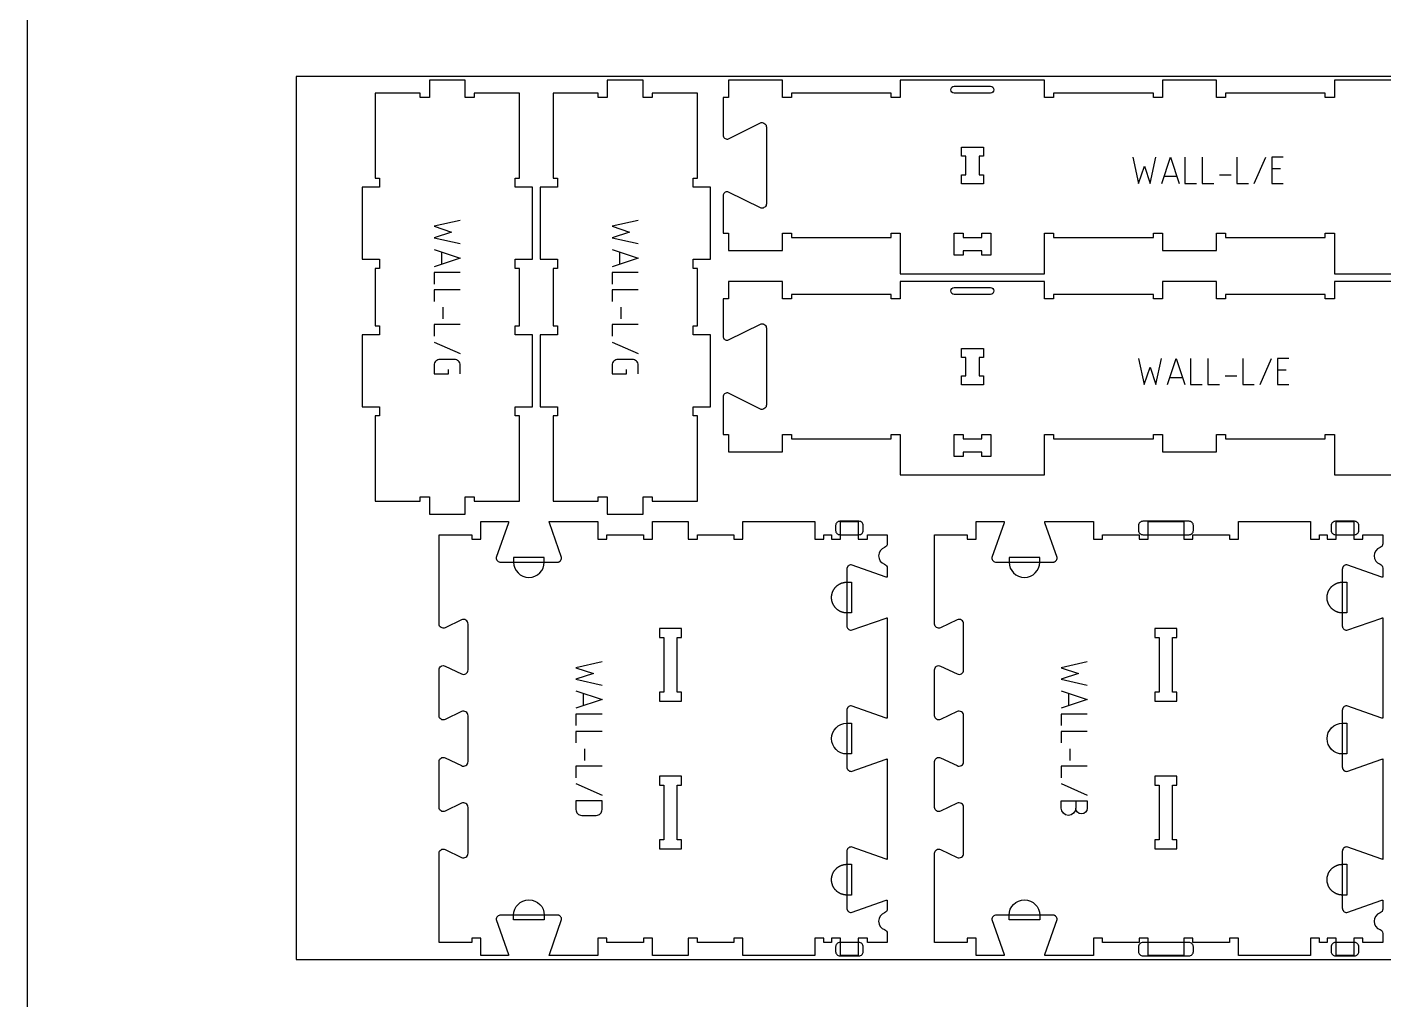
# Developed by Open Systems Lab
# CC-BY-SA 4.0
# Model space of a CAD drawing. Extents: x 0 to 4485, y 0 to 8771.
# Drawn here: x 0 to 1875, y 2395 to 3739 of the extents above; entities that cross this region are included whole.
import ezdxf

# ---------------------------------------------------------------- set-up
doc = ezdxf.new("R2010")
doc.units = 0
for name, color, linetype in [('0_SHEET_SPRUCEPLY_2440X122', 1, 'CONTINUOUS'), ('1_ANYTOOL_1MMDEEP_LABELS_S', 2, 'CONTINUOUS'), ('3_ANYTOOL_CUTTHROUGH_INSID', 4, 'CONTINUOUS'), ('4_ANYTOOL_CUTTHROUGH_OUTSI', 5, 'CONTINUOUS'), ('5_ANYTOOL_HALF_MILL_9MM_IN', 3, 'CONTINUOUS'), ('DONOTCUT', 7, 'CONTINUOUS')]:
    doc.layers.add(name, color=color, linetype=linetype)

msp = doc.modelspace()

# ---------------------------------------------------------------- linework, layer by layer
at = {"layer": '0_SHEET_SPRUCEPLY_2440X122'}
msp.add_lwpolyline([(371.7, 3671.2), (371.7, 2451.2), (2811.7, 2451.2), (2811.7, 3671.2)], close=True, dxfattribs=at)
at = {"layer": '1_ANYTOOL_1MMDEEP_LABELS_S', "color": 2}
for points in [[(1528.4, 3559.4), (1536.4, 3523.4), (1544.4, 3547.4), (1552.4, 3523.4), (1560.4, 3559.4)], [(1568.4, 3523.4), (1580.4, 3559.4), (1592.4, 3523.4)], [(1600.4, 3559.4), (1600.4, 3523.4), (1616.4, 3523.4)], [(1624.4, 3559.4), (1624.4, 3523.4), (1640.4, 3523.4)], [(1672.4, 3559.4), (1672.4, 3523.4), (1688.4, 3523.4)], [(1696.4, 3523.4), (1712.4, 3559.4)], [(1736.4, 3559.4), (1720.4, 3559.4), (1720.4, 3523.4), (1736.4, 3523.4)], [(1571.7, 3533.4), (1589, 3533.4)], [(1648.4, 3535.4), (1664.4, 3535.4)], [(1732.4, 3543.4), (1720.4, 3543.4)], [(598.7, 3472.2), (562.7, 3464.2), (586.7, 3456.2), (562.7, 3448.2), (598.7, 3440.2)], [(844.7, 3472.2), (808.7, 3464.2), (832.7, 3456.2), (808.7, 3448.2), (844.7, 3440.2)], [(562.7, 3432.2), (598.7, 3420.2), (562.7, 3408.2)], [(808.7, 3432.2), (844.7, 3420.2), (808.7, 3408.2)], [(572.7, 3428.9), (572.7, 3411.6)], [(818.7, 3428.9), (818.7, 3411.6)], [(598.7, 3400.2), (562.7, 3400.2), (562.7, 3384.2)], [(844.7, 3400.2), (808.7, 3400.2), (808.7, 3384.2)], [(598.7, 3376.2), (562.7, 3376.2), (562.7, 3360.2)], [(844.7, 3376.2), (808.7, 3376.2), (808.7, 3360.2)], [(574.7, 3352.2), (574.7, 3336.2)], [(820.7, 3352.2), (820.7, 3336.2)], [(598.7, 3328.2), (562.7, 3328.2), (562.7, 3312.2)], [(844.7, 3328.2), (808.7, 3328.2), (808.7, 3312.2)], [(562.7, 3304.2), (598.7, 3288.2)], [(808.7, 3304.2), (844.7, 3288.2)], [(1536.3, 3281.4), (1544.3, 3245.4), (1552.3, 3269.4), (1560.3, 3245.4), (1568.3, 3281.4)], [(1576.3, 3245.4), (1588.3, 3281.4), (1600.3, 3245.4)], [(1608.3, 3281.4), (1608.3, 3245.4), (1624.3, 3245.4)], [(1632.3, 3281.4), (1632.3, 3245.4), (1648.3, 3245.4)], [(1680.3, 3281.4), (1680.3, 3245.4), (1696.3, 3245.4)], [(1704.3, 3245.4), (1720.3, 3281.4)], [(1744.3, 3281.4), (1728.3, 3281.4), (1728.3, 3245.4), (1744.3, 3245.4)], [(1740.3, 3265.4), (1728.3, 3265.4)], [(1579.6, 3255.4), (1597, 3255.4)], [(1656.3, 3257.4), (1672.3, 3257.4)], [(794.7, 2862.2), (758.7, 2854.2), (782.7, 2846.2), (758.7, 2838.2), (794.7, 2830.2)], [(1465.5, 2862.2), (1429.5, 2854.2), (1453.5, 2846.2), (1429.5, 2838.2), (1465.5, 2830.2)], [(758.7, 2822.2), (794.7, 2810.2), (758.7, 2798.2)], [(768.7, 2818.9), (768.7, 2801.6)], [(1429.5, 2822.2), (1465.5, 2810.2), (1429.5, 2798.2)], [(1439.5, 2818.9), (1439.5, 2801.6)], [(794.7, 2790.2), (758.7, 2790.2), (758.7, 2774.2)], [(1465.5, 2790.2), (1429.5, 2790.2), (1429.5, 2774.2)], [(794.7, 2766.2), (758.7, 2766.2), (758.7, 2750.2)], [(1465.5, 2766.2), (1429.5, 2766.2), (1429.5, 2750.2)], [(770.7, 2742.2), (770.7, 2726.2)], [(1441.5, 2742.2), (1441.5, 2726.2)], [(794.7, 2718.2), (758.7, 2718.2), (758.7, 2702.2)], [(1465.5, 2718.2), (1429.5, 2718.2), (1429.5, 2702.2)], [(758.7, 2694.2), (794.7, 2678.2)], [(1429.5, 2694.2), (1465.5, 2678.2)]]:
    msp.add_lwpolyline(points, dxfattribs=at)
for points in [[(598.7, 3260.2), (598.7, 3272.2, 0.414214), (590.7, 3280.2), (570.7, 3280.2, 0.414214), (562.7, 3272.2), (562.7, 3260.2), (582.7, 3260.2), (582.7, 3266.2)], [(844.7, 3260.2), (844.7, 3272.2, 0.414214), (836.7, 3280.2), (816.7, 3280.2, 0.414214), (808.7, 3272.2), (808.7, 3260.2), (828.7, 3260.2), (828.7, 3266.2)], [(1449.5, 2670.2), (1449.5, 2660.2, -1), (1429.5, 2660.2), (1429.5, 2670.2), (1465.5, 2670.2), (1465.5, 2660.2, -1), (1449.5, 2660.2)]]:
    msp.add_lwpolyline(points, format="xyb", dxfattribs=at)
msp.add_lwpolyline([(794.7, 2658.2), (794.7, 2670.2), (758.7, 2670.2), (758.7, 2658.2, 0.414214), (766.7, 2650.2), (786.7, 2650.2, 0.414214)], format="xyb", close=True, dxfattribs=at)
at = {"layer": '3_ANYTOOL_CUTTHROUGH_INSID'}
for points in [[(1281.7, 3657.5), (1331.7, 3657.5, -1), (1331.7, 3648), (1281.7, 3648, -1)], [(1281.7, 3379.5), (1331.7, 3379.5, -1), (1331.7, 3370), (1281.7, 3370, -1)]]:
    msp.add_lwpolyline(points, format="xyb", close=True, dxfattribs=at)
for points in [[(1297.5, 3535.4), (1297.5, 3560.9), (1291.5, 3560.9), (1291.5, 3573.4), (1322, 3573.4), (1322, 3560.9), (1316, 3560.9), (1316, 3535.4), (1322, 3535.4), (1322, 3522.9), (1291.5, 3522.9), (1291.5, 3535.4)], [(1319.5, 3430), (1294, 3430), (1294, 3424), (1281.5, 3424), (1281.5, 3454.5), (1294, 3454.5), (1294, 3448.5), (1319.5, 3448.5), (1319.5, 3454.5), (1332, 3454.5), (1332, 3424), (1319.5, 3424)], [(1297.5, 3257.4), (1297.5, 3282.9), (1291.5, 3282.9), (1291.5, 3295.4), (1322, 3295.4), (1322, 3282.9), (1316, 3282.9), (1316, 3257.4), (1322, 3257.4), (1322, 3244.9), (1291.5, 3244.9), (1291.5, 3257.4)], [(1319.5, 3152), (1294, 3152), (1294, 3146), (1281.5, 3146), (1281.5, 3176.5), (1294, 3176.5), (1294, 3170.5), (1319.5, 3170.5), (1319.5, 3176.5), (1332, 3176.5), (1332, 3146), (1319.5, 3146)], [(904.2, 2908.5), (874, 2908.5), (874, 2896), (880, 2896), (880, 2820.5), (874, 2820.5), (874, 2808), (904.5, 2808), (904.5, 2820.5), (898.5, 2820.5), (898.5, 2896), (904.5, 2896), (904.5, 2908.5)], [(1559, 2908.2), (1559, 2896), (1565, 2896), (1565, 2820.5), (1559, 2820.5), (1559, 2808), (1589.5, 2808), (1589.5, 2820.5), (1583.5, 2820.5), (1583.5, 2896), (1589.5, 2896), (1589.5, 2908.5), (1559, 2908.5)], [(874.2, 2604), (904.5, 2604), (904.5, 2616.5), (898.5, 2616.5), (898.5, 2692), (904.5, 2692), (904.5, 2704.5), (874, 2704.5), (874, 2692), (880, 2692), (880, 2616.5), (874, 2616.5), (874, 2604)], [(1589.5, 2604.2), (1589.5, 2616.5), (1583.5, 2616.5), (1583.5, 2692), (1589.5, 2692), (1589.5, 2704.5), (1559, 2704.5), (1559, 2692), (1565, 2692), (1565, 2616.5), (1559, 2616.5), (1559, 2604), (1589.5, 2604)]]:
    msp.add_lwpolyline(points, close=True, dxfattribs=at)
at = {"layer": '4_ANYTOOL_CUTTHROUGH_OUTSI'}
for points in [[(698.5, 3214.5), (698.5, 3314), (674.5, 3314), (674.5, 3326.5), (680.5, 3326.5), (680.5, 3406), (674.5, 3406), (674.5, 3418.5), (698.5, 3418.5), (698.5, 3518), (674.5, 3518), (674.5, 3530.5), (680.5, 3530.5), (680.5, 3648), (618, 3648), (618, 3642), (605.5, 3642), (605.5, 3666), (556, 3666), (556, 3642), (543.5, 3642), (543.5, 3648), (481, 3648), (481, 3530.5), (487, 3530.5), (487, 3518), (463, 3518), (463, 3418.5), (487, 3418.5), (487, 3406), (481, 3406), (481, 3326.5), (487, 3326.5), (487, 3314), (463, 3314), (463, 3214.5), (487, 3214.5), (487, 3202), (481, 3202), (481, 3084.5), (543.5, 3084.5), (543.5, 3090.5), (556, 3090.5), (556, 3066.5), (605.5, 3066.5), (605.5, 3090.5), (618, 3090.5), (618, 3084.5), (680.5, 3084.5), (680.5, 3202), (674.5, 3202), (674.5, 3214.5)], [(944.5, 3214.5), (944.5, 3314), (920.5, 3314), (920.5, 3326.5), (926.5, 3326.5), (926.5, 3406), (920.5, 3406), (920.5, 3418.5), (944.5, 3418.5), (944.5, 3518), (920.5, 3518), (920.5, 3530.5), (926.5, 3530.5), (926.5, 3648), (864, 3648), (864, 3642), (851.5, 3642), (851.5, 3666), (802, 3666), (802, 3642), (789.5, 3642), (789.5, 3648), (727, 3648), (727, 3530.5), (733, 3530.5), (733, 3518), (709, 3518), (709, 3418.5), (733, 3418.5), (733, 3406), (727, 3406), (727, 3326.5), (733, 3326.5), (733, 3314), (709, 3314), (709, 3214.5), (733, 3214.5), (733, 3202), (727, 3202), (727, 3084.5), (789.5, 3084.5), (789.5, 3090.5), (802, 3090.5), (802, 3066.5), (851.5, 3066.5), (851.5, 3090.5), (864, 3090.5), (864, 3084.5), (926.5, 3084.5), (926.5, 3202), (920.5, 3202), (920.5, 3214.5)]]:
    msp.add_lwpolyline(points, close=True, dxfattribs=at)
for points in [[(2006.5, 3666), (1807, 3666), (1807, 3642), (1794.5, 3642), (1794.5, 3648), (1656.5, 3648), (1656.5, 3642), (1644, 3642), (1644, 3666), (1569.5, 3666), (1569.5, 3642), (1557, 3642), (1557, 3648), (1419, 3648), (1419, 3642), (1406.5, 3642), (1406.5, 3666), (1207, 3666), (1207, 3642), (1194.5, 3642), (1194.5, 3648), (1056.5, 3648), (1056.5, 3642), (1044, 3642), (1044, 3666), (969.5, 3666), (969.5, 3642), (962, 3642), (962, 3590.3), (962, 3590.3, 0.461531), (968.6, 3584.6), (1014.6, 3607.3), (1014.6, 3607.3), (1014.7, 3607.3), (1014.7, 3607.3, -0.220464), (1019.7, 3605.9, -0.220464), (1022, 3601.2), (1022, 3495.3, -0.220464), (1019.7, 3490.6, -0.220464), (1014.7, 3489.2), (1014.6, 3489.2), (1014.6, 3489.2), (968.6, 3511.8), (968.6, 3511.8, 0.461531), (962, 3506.2), (962, 3454.5), (969.5, 3454.5), (969.5, 3430.5), (1044, 3430.5), (1044, 3454.5), (1056.5, 3454.5), (1056.5, 3448.5), (1194.5, 3448.5), (1194.5, 3454.5), (1207, 3454.5), (1207, 3454.2), (1207, 3398.5), (1406.5, 3398.5), (1406.5, 3454.5), (1419, 3454.5), (1419, 3448.5), (1557, 3448.5), (1557, 3454.5), (1569.5, 3454.5), (1569.5, 3430.5), (1644, 3430.5), (1644, 3454.5), (1656.5, 3454.5), (1656.5, 3448.5), (1794.5, 3448.5), (1794.5, 3454.5), (1807, 3454.5), (1807, 3398.5), (2006.5, 3398.5)], [(2006.5, 3388), (1807, 3388), (1807, 3364), (1794.5, 3364), (1794.5, 3370), (1656.5, 3370), (1656.5, 3364), (1644, 3364), (1644, 3388), (1569.5, 3388), (1569.5, 3364), (1557, 3364), (1557, 3370), (1419, 3370), (1419, 3364), (1406.5, 3364), (1406.5, 3388), (1207, 3388), (1207, 3364), (1194.5, 3364), (1194.5, 3370), (1056.5, 3370), (1056.5, 3364), (1044, 3364), (1044, 3388), (969.5, 3388), (969.5, 3364), (962, 3364), (962, 3312.3), (962, 3312.3, 0.461531), (968.6, 3306.6), (1014.6, 3329.3), (1014.6, 3329.3), (1014.7, 3329.3), (1014.7, 3329.3, -0.220464), (1019.7, 3327.9, -0.220464), (1022, 3323.2), (1022, 3217.3, -0.220464), (1019.7, 3212.6, -0.220464), (1014.7, 3211.2), (1014.6, 3211.2), (1014.6, 3211.2), (968.6, 3233.8), (968.6, 3233.8, 0.461531), (962, 3228.2), (962, 3176.5), (969.5, 3176.5), (969.5, 3152.5), (1044, 3152.5), (1044, 3176.5), (1056.5, 3176.5), (1056.5, 3170.5), (1194.5, 3170.5), (1194.5, 3176.5), (1207, 3176.5), (1207, 3120.5), (1406.5, 3120.5), (1406.5, 3176.5), (1419, 3176.5), (1419, 3170.5), (1557, 3170.5), (1557, 3176.5), (1569.5, 3176.5), (1569.5, 3152.5), (1644, 3152.5), (1644, 3176.5), (1656.5, 3176.5), (1656.5, 3170.5), (1794.5, 3170.5), (1794.5, 3176.5), (1807, 3176.5), (1807, 3120.5), (2006.5, 3120.5)]]:
    msp.add_lwpolyline(points, format="xyb", dxfattribs=at)
for points in [[(569.5, 2914.6), (569.5, 3038), (614.5, 3038), (614.5, 3032), (627, 3032), (627, 3056), (665.6, 3056), (665.6, 3056, -0.061485), (665.4, 3054.6), (648.5, 3006.3), (648.4, 3006.3), (648.4, 3006.2), (648.4, 3006.2, 0.414214), (654.7, 3000), (732.7, 3000), (732.8, 3000), (733, 3000), (733.1, 3000), (733.3, 3000), (733.4, 3000), (733.6, 3000.1), (733.7, 3000.1), (733.9, 3000.1), (734, 3000.1), (734.2, 3000.2), (734.3, 3000.2), (734.5, 3000.3), (734.6, 3000.3), (734.8, 3000.4), (734.9, 3000.4), (735.1, 3000.5), (735.2, 3000.5), (735.4, 3000.6), (735.5, 3000.7), (735.6, 3000.7), (735.8, 3000.8), (735.9, 3000.9), (736, 3001), (736.2, 3001), (736.3, 3001.1), (736.4, 3001.2), (736.5, 3001.3), (736.7, 3001.4), (736.8, 3001.5), (736.9, 3001.6), (737, 3001.7), (737.1, 3001.8, 0.198912), (738.9, 3006.2), (738.9, 3006.3), (738.9, 3006.3), (722, 3054.6), (722, 3054.6, -0.061485), (721.8, 3056), (739.2, 3056), (789, 3056), (789, 3032), (801.5, 3032), (801.5, 3038), (852, 3038), (852, 3032), (864.5, 3032), (864.5, 3056), (914, 3056), (914, 3032), (926.5, 3032), (926.5, 3038), (977, 3038), (977, 3032), (989.5, 3032), (989.5, 3056), (1039.2, 3056), (1089, 3056), (1089, 3032), (1101.5, 3032), (1101.5, 3038), (1112, 3038), (1112, 3032), (1124.5, 3032), (1124.5, 3056), (1149, 3056), (1149, 3032), (1161.5, 3032), (1161.5, 3038), (1189, 3038), (1189, 3025.6), (1189, 3025.6, -0.317837), (1185.2, 3020.2, 0.707107), (1185.2, 2997.1, -0.317837), (1189, 2991.6), (1189, 2979.2, -0.061485), (1187.6, 2979.5), (1139.3, 2996.4), (1139.3, 2996.4), (1139.2, 2996.4), (1139.2, 2996.4, 0.198912), (1134.8, 2994.6), (1134.7, 2994.5), (1134.6, 2994.3), (1134.5, 2994.2), (1134.4, 2994.1), (1134.3, 2994), (1134.2, 2993.9), (1134.1, 2993.7), (1134, 2993.6), (1134, 2993.5), (1133.9, 2993.4), (1133.8, 2993.2), (1133.7, 2993.1), (1133.7, 2993), (1133.6, 2992.8), (1133.5, 2992.7), (1133.5, 2992.5), (1133.4, 2992.4), (1133.4, 2992.2), (1133.3, 2992.1), (1133.3, 2991.9), (1133.2, 2991.8), (1133.2, 2991.6), (1133.1, 2991.5), (1133.1, 2991.3), (1133.1, 2991.2), (1133.1, 2991), (1133, 2990.9), (1133, 2990.7), (1133, 2990.6), (1133, 2990.4), (1133, 2990.3), (1133, 2990.1), (1133, 2912.1, 0.414214), (1139.2, 2905.9), (1139.3, 2905.9), (1139.3, 2905.9), (1187.6, 2922.8), (1187.6, 2922.8, -0.061485), (1189, 2923), (1189, 2784.3, -0.061485), (1187.6, 2784.6), (1139.3, 2801.5), (1139.3, 2801.5), (1139.2, 2801.5), (1139.2, 2801.5, 0.198912), (1134.8, 2799.7), (1134.7, 2799.6), (1134.6, 2799.4), (1134.5, 2799.3), (1134.4, 2799.2), (1134.3, 2799.1), (1134.2, 2799), (1134.1, 2798.8), (1134, 2798.7), (1134, 2798.6), (1133.9, 2798.5), (1133.8, 2798.3), (1133.7, 2798.2), (1133.7, 2798.1), (1133.6, 2797.9), (1133.5, 2797.8), (1133.5, 2797.6), (1133.4, 2797.5), (1133.4, 2797.3), (1133.3, 2797.2), (1133.3, 2797), (1133.2, 2796.9), (1133.2, 2796.7), (1133.1, 2796.6), (1133.1, 2796.4), (1133.1, 2796.3), (1133.1, 2796.1), (1133, 2796), (1133, 2795.8), (1133, 2795.7), (1133, 2795.5), (1133, 2795.4), (1133, 2795.2), (1133, 2717.2), (1133, 2717.1), (1133, 2716.9), (1133, 2716.8), (1133, 2716.6), (1133, 2716.5), (1133.1, 2716.3), (1133.1, 2716.2), (1133.1, 2716), (1133.1, 2715.9), (1133.2, 2715.7), (1133.2, 2715.6), (1133.3, 2715.4), (1133.3, 2715.3), (1133.4, 2715.1), (1133.4, 2715), (1133.5, 2714.8), (1133.5, 2714.7), (1133.6, 2714.6), (1133.7, 2714.4), (1133.7, 2714.3), (1133.8, 2714.2), (1133.9, 2714), (1134, 2713.9), (1134, 2713.8), (1134.1, 2713.6), (1134.2, 2713.5), (1134.3, 2713.4), (1134.4, 2713.3), (1134.5, 2713.2), (1134.6, 2713), (1134.7, 2712.9), (1134.8, 2712.8, 0.198912), (1139.2, 2711), (1139.3, 2711), (1139.3, 2711), (1187.6, 2727.9), (1187.6, 2727.9, -0.061485), (1189, 2728.1), (1189, 2589.4, -0.061485), (1187.6, 2589.7), (1139.3, 2606.6), (1139.3, 2606.6), (1139.2, 2606.6), (1139.2, 2606.6, 0.414214), (1133, 2600.3), (1133, 2522.3), (1133, 2522.2), (1133, 2522), (1133, 2521.9), (1133, 2521.7), (1133, 2521.6), (1133.1, 2521.4), (1133.1, 2521.3), (1133.1, 2521.1), (1133.1, 2521), (1133.2, 2520.8), (1133.2, 2520.7), (1133.3, 2520.5), (1133.3, 2520.4), (1133.4, 2520.2), (1133.4, 2520.1), (1133.5, 2519.9), (1133.5, 2519.8), (1133.6, 2519.7), (1133.7, 2519.5), (1133.7, 2519.4), (1133.8, 2519.3), (1133.9, 2519.1), (1134, 2519), (1134, 2518.9), (1134.1, 2518.7), (1134.2, 2518.6), (1134.3, 2518.5), (1134.4, 2518.4), (1134.5, 2518.3), (1134.6, 2518.1), (1134.7, 2518), (1134.8, 2517.9, 0.198912), (1139.2, 2516.1), (1139.3, 2516.1), (1139.3, 2516.1), (1187.6, 2533), (1187.6, 2533, -0.061485), (1189, 2533.2), (1189, 2520.8, -0.317837), (1185.2, 2515.4, 0.707107), (1185.2, 2492.3, -0.317837), (1189, 2486.9), (1189, 2474.5), (1161.5, 2474.5), (1161.5, 2480.5), (1149, 2480.5), (1149, 2456.5), (1124.5, 2456.5), (1124.5, 2480.5), (1112, 2480.5), (1112, 2474.5), (1101.5, 2474.5), (1101.5, 2480.5), (1089, 2480.5), (1089, 2456.5), (989.5, 2456.5), (989.5, 2480.5), (977, 2480.5), (977, 2474.5), (926.5, 2474.5), (926.5, 2480.5), (914, 2480.5), (914, 2456.5), (864.5, 2456.5), (864.5, 2480.5), (852, 2480.5), (852, 2474.5), (801.5, 2474.5), (801.5, 2480.5), (789, 2480.5), (789, 2456.5), (721.8, 2456.5), (721.8, 2456.5, -0.061485), (722, 2457.9), (738.9, 2506.2), (738.9, 2506.2), (738.9, 2506.2), (738.9, 2506.2, 0.198912), (737.1, 2510.7), (737, 2510.8), (736.9, 2510.9), (736.8, 2511), (736.7, 2511.1), (736.5, 2511.2), (736.4, 2511.3), (736.3, 2511.3), (736.2, 2511.4), (736, 2511.5), (735.9, 2511.6), (735.8, 2511.7), (735.6, 2511.7), (735.5, 2511.8), (735.4, 2511.9), (735.2, 2512), (735.1, 2512), (734.9, 2512.1), (734.8, 2512.1), (734.6, 2512.2), (734.5, 2512.2), (734.3, 2512.3), (734.2, 2512.3), (734, 2512.3), (733.9, 2512.4), (733.7, 2512.4), (733.6, 2512.4), (733.4, 2512.4), (733.3, 2512.5), (733.1, 2512.5), (733, 2512.5), (732.8, 2512.5), (732.7, 2512.5), (654.7, 2512.5, 0.414214), (648.4, 2506.2), (648.4, 2506.2), (648.5, 2506.2), (665.4, 2457.9), (665.4, 2457.9, -0.061485), (665.6, 2456.5), (627, 2456.5), (627, 2480.5), (614.5, 2480.5), (614.5, 2474.5), (569.5, 2474.5), (569.5, 2597.9), (569.5, 2597.9, -0.551268), (577.7, 2603.1), (600.5, 2592.2, 0.551268), (609.5, 2597.8), (609.5, 2661.2, 0.551268), (600.5, 2666.9), (577.7, 2656, -0.551268), (569.5, 2661.2), (569.5, 2724.6, -0.551268), (577.7, 2729.8), (600.5, 2718.9, 0.551268), (609.5, 2724.5), (609.5, 2787.9, 0.551268), (600.5, 2793.6), (577.7, 2782.7, -0.551268), (569.5, 2787.9), (569.5, 2851.3, -0.551268), (577.7, 2856.5), (600.5, 2845.6, 0.551268), (609.5, 2851.2), (609.5, 2914.6, 0.551268), (600.5, 2920.3), (577.7, 2909.4, -0.257375), (572.2, 2909.7, -0.257375)], [(1874, 2520.8, -0.317837), (1870.2, 2515.4, 0.707107), (1870.2, 2492.3, -0.317837), (1874, 2486.9), (1874, 2474.5), (1846.5, 2474.5), (1846.5, 2480.5), (1834, 2480.5), (1834, 2456.5), (1809.5, 2456.5), (1809.5, 2480.5), (1797, 2480.5), (1797, 2474.5), (1786.5, 2474.5), (1786.5, 2480.5), (1774, 2480.5), (1774, 2456.5), (1674.5, 2456.5), (1674.5, 2480.5), (1662, 2480.5), (1662, 2474.5), (1611.5, 2474.5), (1611.5, 2480.5), (1599, 2480.5), (1599, 2456.5), (1549.5, 2456.5), (1549.5, 2480.5), (1537, 2480.5), (1537, 2474.5), (1486.5, 2474.5), (1486.5, 2480.5), (1474, 2480.5), (1474, 2456.5), (1406.8, 2456.5), (1406.8, 2456.5, -0.061485), (1407, 2457.9), (1423.9, 2506.2), (1423.9, 2506.2), (1423.9, 2506.2), (1423.9, 2506.2, 0.198912), (1422.1, 2510.7), (1422, 2510.8), (1421.9, 2510.9), (1421.8, 2511), (1421.7, 2511.1), (1421.5, 2511.2), (1421.4, 2511.3), (1421.3, 2511.3), (1421.2, 2511.4), (1421, 2511.5), (1420.9, 2511.6), (1420.8, 2511.7), (1420.6, 2511.7), (1420.5, 2511.8), (1420.4, 2511.9), (1420.2, 2512), (1420.1, 2512), (1419.9, 2512.1), (1419.8, 2512.1), (1419.6, 2512.2), (1419.5, 2512.2), (1419.3, 2512.3), (1419.2, 2512.3), (1419, 2512.3), (1418.9, 2512.4), (1418.7, 2512.4), (1418.6, 2512.4), (1418.4, 2512.4), (1418.3, 2512.5), (1418.1, 2512.5), (1418, 2512.5), (1417.8, 2512.5), (1417.7, 2512.5), (1339.7, 2512.5, 0.414214), (1333.4, 2506.2), (1333.4, 2506.2), (1333.5, 2506.2), (1350.4, 2457.9), (1350.4, 2457.9, -0.061485), (1350.6, 2456.5), (1312, 2456.5), (1312, 2480.5), (1299.5, 2480.5), (1299.5, 2474.5), (1254.5, 2474.5), (1254.5, 2597.9), (1254.5, 2597.9, -0.551268), (1262.7, 2603.1), (1285.5, 2592.2, 0.551268), (1294.5, 2597.8), (1294.5, 2661.2, 0.551268), (1285.5, 2666.9), (1262.7, 2656, -0.551268), (1254.5, 2661.2), (1254.5, 2724.6, -0.551268), (1262.7, 2729.8), (1285.5, 2718.9, 0.551268), (1294.5, 2724.5), (1294.5, 2787.9, 0.551268), (1285.5, 2793.6), (1262.7, 2782.7, -0.551268), (1254.5, 2787.9), (1254.5, 2851.3, -0.551268), (1262.7, 2856.5), (1285.5, 2845.6, 0.551268), (1294.5, 2851.2), (1294.5, 2914.6, 0.551268), (1285.5, 2920.3), (1262.7, 2909.4, -0.257375), (1257.2, 2909.7, -0.257375), (1254.5, 2914.6), (1254.5, 3038), (1299.5, 3038), (1299.5, 3032), (1312, 3032), (1312, 3056), (1350.6, 3056), (1350.6, 3056, -0.061485), (1350.4, 3054.6), (1333.5, 3006.3), (1333.4, 3006.3), (1333.4, 3006.2), (1333.4, 3006.2, 0.414214), (1339.7, 3000), (1417.7, 3000), (1417.8, 3000), (1418, 3000), (1418.1, 3000), (1418.3, 3000), (1418.4, 3000), (1418.6, 3000.1), (1418.7, 3000.1), (1418.9, 3000.1), (1419, 3000.1), (1419.2, 3000.2), (1419.3, 3000.2), (1419.5, 3000.3), (1419.6, 3000.3), (1419.8, 3000.4), (1419.9, 3000.4), (1420.1, 3000.5), (1420.2, 3000.5), (1420.4, 3000.6), (1420.5, 3000.7), (1420.6, 3000.7), (1420.8, 3000.8), (1420.9, 3000.9), (1421, 3001), (1421.2, 3001), (1421.3, 3001.1), (1421.4, 3001.2), (1421.5, 3001.3), (1421.7, 3001.4), (1421.8, 3001.5), (1421.9, 3001.6), (1422, 3001.7), (1422.1, 3001.8, 0.198912), (1423.9, 3006.2), (1423.9, 3006.3), (1423.9, 3006.3), (1407, 3054.6), (1407, 3054.6, -0.061485), (1406.8, 3056), (1474, 3056), (1474, 3032), (1486.5, 3032), (1486.5, 3038), (1537, 3038), (1537, 3032), (1549.5, 3032), (1549.5, 3056), (1599, 3056), (1599, 3032), (1611.5, 3032), (1611.5, 3038), (1662, 3038), (1662, 3032), (1674.5, 3032), (1674.5, 3056), (1724.2, 3056), (1774, 3056), (1774, 3032), (1786.5, 3032), (1786.5, 3038), (1797, 3038), (1797, 3032), (1809.5, 3032), (1809.5, 3056), (1834, 3056), (1834, 3032), (1846.5, 3032), (1846.5, 3038), (1874, 3038), (1874, 3025.6), (1874, 3025.6, -0.317837), (1870.2, 3020.2, 0.707107), (1870.2, 2997.1, -0.317837), (1874, 2991.6), (1874, 2979.2, -0.061485), (1872.6, 2979.5), (1824.3, 2996.4), (1824.3, 2996.4), (1824.2, 2996.4), (1824.2, 2996.4, 0.198912), (1819.8, 2994.6), (1819.7, 2994.5), (1819.6, 2994.3), (1819.5, 2994.2), (1819.4, 2994.1), (1819.3, 2994), (1819.2, 2993.9), (1819.1, 2993.7), (1819, 2993.6), (1819, 2993.5), (1818.9, 2993.4), (1818.8, 2993.2), (1818.7, 2993.1), (1818.7, 2993), (1818.6, 2992.8), (1818.5, 2992.7), (1818.5, 2992.5), (1818.4, 2992.4), (1818.4, 2992.2), (1818.3, 2992.1), (1818.3, 2991.9), (1818.2, 2991.8), (1818.2, 2991.6), (1818.1, 2991.5), (1818.1, 2991.3), (1818.1, 2991.2), (1818.1, 2991), (1818, 2990.9), (1818, 2990.7), (1818, 2990.6), (1818, 2990.4), (1818, 2990.3), (1818, 2990.1), (1818, 2912.1, 0.414214), (1824.2, 2905.9), (1824.3, 2905.9), (1824.3, 2905.9), (1872.6, 2922.8), (1872.6, 2922.8, -0.061485), (1874, 2923), (1874, 2784.3, -0.061485), (1872.6, 2784.6), (1824.3, 2801.5), (1824.3, 2801.5), (1824.2, 2801.5), (1824.2, 2801.5, 0.198912), (1819.8, 2799.7), (1819.7, 2799.6), (1819.6, 2799.4), (1819.5, 2799.3), (1819.4, 2799.2), (1819.3, 2799.1), (1819.2, 2799), (1819.1, 2798.8), (1819, 2798.7), (1819, 2798.6), (1818.9, 2798.5), (1818.8, 2798.3), (1818.7, 2798.2), (1818.7, 2798.1), (1818.6, 2797.9), (1818.5, 2797.8), (1818.5, 2797.6), (1818.4, 2797.5), (1818.4, 2797.3), (1818.3, 2797.2), (1818.3, 2797), (1818.2, 2796.9), (1818.2, 2796.7), (1818.1, 2796.6), (1818.1, 2796.4), (1818.1, 2796.3), (1818.1, 2796.1), (1818, 2796), (1818, 2795.8), (1818, 2795.7), (1818, 2795.5), (1818, 2795.4), (1818, 2795.2), (1818, 2717.2), (1818, 2717.1), (1818, 2716.9), (1818, 2716.8), (1818, 2716.6), (1818, 2716.5), (1818.1, 2716.3), (1818.1, 2716.2), (1818.1, 2716), (1818.1, 2715.9), (1818.2, 2715.7), (1818.2, 2715.6), (1818.3, 2715.4), (1818.3, 2715.3), (1818.4, 2715.1), (1818.4, 2715), (1818.5, 2714.8), (1818.5, 2714.7), (1818.6, 2714.6), (1818.7, 2714.4), (1818.7, 2714.3), (1818.8, 2714.2), (1818.9, 2714), (1819, 2713.9), (1819, 2713.8), (1819.1, 2713.6), (1819.2, 2713.5), (1819.3, 2713.4), (1819.4, 2713.3), (1819.5, 2713.2), (1819.6, 2713), (1819.7, 2712.9), (1819.8, 2712.8, 0.198912), (1824.2, 2711), (1824.3, 2711), (1824.3, 2711), (1872.6, 2727.9), (1872.6, 2727.9, -0.061485), (1874, 2728.1), (1874, 2589.4, -0.061485), (1872.6, 2589.7), (1824.3, 2606.6), (1824.3, 2606.6), (1824.2, 2606.6), (1824.2, 2606.6, 0.414214), (1818, 2600.3), (1818, 2522.3), (1818, 2522.2), (1818, 2522), (1818, 2521.9), (1818, 2521.7), (1818, 2521.6), (1818.1, 2521.4), (1818.1, 2521.3), (1818.1, 2521.1), (1818.1, 2521), (1818.2, 2520.8), (1818.2, 2520.7), (1818.3, 2520.5), (1818.3, 2520.4), (1818.4, 2520.2), (1818.4, 2520.1), (1818.5, 2519.9), (1818.5, 2519.8), (1818.6, 2519.7), (1818.7, 2519.5), (1818.7, 2519.4), (1818.8, 2519.3), (1818.9, 2519.1), (1819, 2519), (1819, 2518.9), (1819.1, 2518.7), (1819.2, 2518.6), (1819.3, 2518.5), (1819.4, 2518.4), (1819.5, 2518.3), (1819.6, 2518.1), (1819.7, 2518), (1819.8, 2517.9, 0.198912), (1824.2, 2516.1), (1824.3, 2516.1), (1824.3, 2516.1), (1872.6, 2533), (1872.6, 2533, -0.061485), (1874, 2533.2)]]:
    msp.add_lwpolyline(points, format="xyb", close=True, dxfattribs=at)
at = {"layer": '5_ANYTOOL_HALF_MILL_9MM_IN'}
for points in [[(1123.6, 3056.5, 0.414214), (1117.6, 3050.5), (1117.6, 3044, 0.414214), (1123.6, 3038), (1149.9, 3038, 0.414214), (1155.9, 3044), (1155.9, 3050.5, 0.414214), (1149.9, 3056.5)], [(1542.4, 3056.5, 0.414214), (1536.4, 3050.5), (1536.4, 3044, 0.414214), (1542.4, 3038), (1606.1, 3038, 0.414214), (1612.1, 3044), (1612.1, 3050.5, 0.414214), (1606.1, 3056.5)], [(1808.6, 3056.5, 0.414214), (1802.6, 3050.5), (1802.6, 3044, 0.414214), (1808.6, 3038), (1834.9, 3038, 0.414214), (1840.9, 3044), (1840.9, 3050.5, 0.414214), (1834.9, 3056.5)], [(672.4, 3000.2, 1), (714.9, 3000.2), (714.9, 3000.5), (714.9, 3006.5), (672.4, 3006.5), (672.4, 3000.5), (672.4, 3000.2)], [(1357.4, 3000.2, 1), (1399.9, 3000.2), (1399.9, 3000.5), (1399.9, 3006.5), (1357.4, 3006.5), (1357.4, 3000.5), (1357.4, 3000.2)], [(1133.2, 2735, -1), (1133.2, 2777.5), (1133.5, 2777.5), (1139.5, 2777.5), (1139.5, 2735), (1133.5, 2735), (1133.2, 2735)], [(1818.2, 2735, -1), (1818.2, 2777.5), (1818.5, 2777.5), (1824.5, 2777.5), (1824.5, 2735), (1818.5, 2735), (1818.2, 2735)], [(672.4, 2512.2, -1), (714.9, 2512.2), (714.9, 2512), (714.9, 2506), (672.4, 2506), (672.4, 2512), (672.4, 2512.2)], [(1357.4, 2512.2, -1), (1399.9, 2512.2), (1399.9, 2512), (1399.9, 2506), (1357.4, 2506), (1357.4, 2512), (1357.4, 2512.2)], [(1123.6, 2474.5, 0.414214), (1117.6, 2468.5), (1117.6, 2462, 0.414214), (1123.6, 2456), (1149.9, 2456, 0.414214), (1155.9, 2462), (1155.9, 2468.5, 0.414214), (1149.9, 2474.5)], [(1542.4, 2474.5, 0.414214), (1536.4, 2468.5), (1536.4, 2462, 0.414214), (1542.4, 2456), (1606.1, 2456, 0.414214), (1612.1, 2462), (1612.1, 2468.5, 0.414214), (1606.1, 2474.5)], [(1808.6, 2474.5, 0.414214), (1802.6, 2468.5), (1802.6, 2462, 0.414214), (1808.6, 2456), (1834.9, 2456, 0.414214), (1840.9, 2462), (1840.9, 2468.5, 0.414214), (1834.9, 2474.5)]]:
    msp.add_lwpolyline(points, format="xyb", close=True, dxfattribs=at)
for points in [[(1133.2, 2929.9), (1132.8, 2929.9), (1132.3, 2929.9), (1131.8, 2929.9), (1131.3, 2930), (1130.8, 2930), (1130.4, 2930.1), (1129.9, 2930.2), (1129.4, 2930.2), (1128.9, 2930.3), (1128.4, 2930.5), (1127.9, 2930.6), (1127.4, 2930.7), (1126.9, 2930.9), (1126.4, 2931), (1125.9, 2931.2), (1125.4, 2931.4), (1124.9, 2931.6), (1124.4, 2931.8), (1124, 2932), (1123.5, 2932.3), (1123, 2932.5), (1122.5, 2932.8), (1122.1, 2933.1), (1121.6, 2933.4), (1121.2, 2933.7), (1120.7, 2934), (1120.3, 2934.3), (1119.8, 2934.6), (1119.4, 2935), (1119, 2935.4), (1118.6, 2935.7), (1118.2, 2936.1), (1117.8, 2936.5), (1117.5, 2936.9), (1117.1, 2937.3), (1116.7, 2937.7), (1116.4, 2938.2), (1116.1, 2938.6), (1115.8, 2939.1), (1115.5, 2939.5), (1115.2, 2940), (1114.9, 2940.4), (1114.6, 2940.9), (1114.4, 2941.4), (1114.1, 2941.9), (1113.9, 2942.3), (1113.7, 2942.8), (1113.5, 2943.3), (1113.3, 2943.8), (1113.1, 2944.3), (1113, 2944.8), (1112.8, 2945.3), (1112.7, 2945.8), (1112.5, 2946.3), (1112.4, 2946.8), (1112.3, 2947.3), (1112.3, 2947.8), (1112.2, 2948.3), (1112.1, 2948.7), (1112.1, 2949.2), (1112, 2949.7), (1112, 2950.2), (1112, 2950.7), (1112, 2951.1), (1112, 2951.6), (1112, 2952.1), (1112, 2952.6), (1112.1, 2953), (1112.1, 2953.5), (1112.2, 2954), (1112.3, 2954.5), (1112.3, 2955), (1112.4, 2955.5), (1112.5, 2956), (1112.7, 2956.5), (1112.8, 2957), (1113, 2957.5), (1113.1, 2958), (1113.3, 2958.5), (1113.5, 2959), (1113.7, 2959.5), (1113.9, 2959.9), (1114.1, 2960.4), (1114.4, 2960.9), (1114.6, 2961.4), (1114.9, 2961.8), (1115.2, 2962.3), (1115.5, 2962.8), (1115.8, 2963.2), (1116.1, 2963.7), (1116.4, 2964.1), (1116.7, 2964.5), (1117.1, 2965), (1117.5, 2965.4), (1117.8, 2965.8), (1118.2, 2966.2), (1118.6, 2966.5), (1119, 2966.9), (1119.4, 2967.3), (1119.8, 2967.6), (1120.3, 2968), (1120.7, 2968.3), (1121.2, 2968.6), (1121.6, 2968.9), (1122.1, 2969.2), (1122.5, 2969.5), (1123, 2969.8), (1123.5, 2970), (1124, 2970.3), (1124.4, 2970.5), (1124.9, 2970.7), (1125.4, 2970.9), (1125.9, 2971.1), (1126.4, 2971.3), (1126.9, 2971.4), (1127.4, 2971.6), (1127.9, 2971.7), (1128.4, 2971.8), (1128.9, 2971.9), (1129.4, 2972), (1129.9, 2972.1), (1130.4, 2972.2), (1130.8, 2972.3), (1131.3, 2972.3), (1131.8, 2972.3), (1132.3, 2972.4), (1132.8, 2972.4), (1133.2, 2972.4), (1133.5, 2972.4), (1139.5, 2972.4), (1139.5, 2929.9), (1133.5, 2929.9), (1133.2, 2929.9)], [(1818.2, 2929.9), (1817.8, 2929.9), (1817.3, 2929.9), (1816.8, 2929.9), (1816.3, 2930), (1815.8, 2930), (1815.4, 2930.1), (1814.9, 2930.2), (1814.4, 2930.2), (1813.9, 2930.3), (1813.4, 2930.5), (1812.9, 2930.6), (1812.4, 2930.7), (1811.9, 2930.9), (1811.4, 2931), (1810.9, 2931.2), (1810.4, 2931.4), (1809.9, 2931.6), (1809.4, 2931.8), (1809, 2932), (1808.5, 2932.3), (1808, 2932.5), (1807.5, 2932.8), (1807.1, 2933.1), (1806.6, 2933.4), (1806.2, 2933.7), (1805.7, 2934), (1805.3, 2934.3), (1804.8, 2934.6), (1804.4, 2935), (1804, 2935.4), (1803.6, 2935.7), (1803.2, 2936.1), (1802.8, 2936.5), (1802.5, 2936.9), (1802.1, 2937.3), (1801.7, 2937.7), (1801.4, 2938.2), (1801.1, 2938.6), (1800.8, 2939.1), (1800.5, 2939.5), (1800.2, 2940), (1799.9, 2940.4), (1799.6, 2940.9), (1799.4, 2941.4), (1799.1, 2941.9), (1798.9, 2942.3), (1798.7, 2942.8), (1798.5, 2943.3), (1798.3, 2943.8), (1798.1, 2944.3), (1798, 2944.8), (1797.8, 2945.3), (1797.7, 2945.8), (1797.5, 2946.3), (1797.4, 2946.8), (1797.3, 2947.3), (1797.3, 2947.8), (1797.2, 2948.3), (1797.1, 2948.7), (1797.1, 2949.2), (1797, 2949.7), (1797, 2950.2), (1797, 2950.7), (1797, 2951.1), (1797, 2951.6), (1797, 2952.1), (1797, 2952.6), (1797.1, 2953), (1797.1, 2953.5), (1797.2, 2954), (1797.3, 2954.5), (1797.3, 2955), (1797.4, 2955.5), (1797.5, 2956), (1797.7, 2956.5), (1797.8, 2957), (1798, 2957.5), (1798.1, 2958), (1798.3, 2958.5), (1798.5, 2959), (1798.7, 2959.5), (1798.9, 2959.9), (1799.1, 2960.4), (1799.4, 2960.9), (1799.6, 2961.4), (1799.9, 2961.8), (1800.2, 2962.3), (1800.5, 2962.8), (1800.8, 2963.2), (1801.1, 2963.7), (1801.4, 2964.1), (1801.7, 2964.5), (1802.1, 2965), (1802.5, 2965.4), (1802.8, 2965.8), (1803.2, 2966.2), (1803.6, 2966.5), (1804, 2966.9), (1804.4, 2967.3), (1804.8, 2967.6), (1805.3, 2968), (1805.7, 2968.3), (1806.2, 2968.6), (1806.6, 2968.9), (1807.1, 2969.2), (1807.5, 2969.5), (1808, 2969.8), (1808.5, 2970), (1809, 2970.3), (1809.4, 2970.5), (1809.9, 2970.7), (1810.4, 2970.9), (1810.9, 2971.1), (1811.4, 2971.3), (1811.9, 2971.4), (1812.4, 2971.6), (1812.9, 2971.7), (1813.4, 2971.8), (1813.9, 2971.9), (1814.4, 2972), (1814.9, 2972.1), (1815.4, 2972.2), (1815.8, 2972.3), (1816.3, 2972.3), (1816.8, 2972.3), (1817.3, 2972.4), (1817.8, 2972.4), (1818.2, 2972.4), (1818.5, 2972.4), (1824.5, 2972.4), (1824.5, 2929.9), (1818.5, 2929.9), (1818.2, 2929.9)], [(1133.2, 2540.1), (1132.8, 2540.1), (1132.3, 2540.1), (1131.8, 2540.1), (1131.3, 2540.2), (1130.8, 2540.2), (1130.4, 2540.3), (1129.9, 2540.4), (1129.4, 2540.4), (1128.9, 2540.5), (1128.4, 2540.7), (1127.9, 2540.8), (1127.4, 2540.9), (1126.9, 2541.1), (1126.4, 2541.2), (1125.9, 2541.4), (1125.4, 2541.6), (1124.9, 2541.8), (1124.4, 2542), (1124, 2542.2), (1123.5, 2542.5), (1123, 2542.7), (1122.5, 2543), (1122.1, 2543.3), (1121.6, 2543.6), (1121.2, 2543.9), (1120.7, 2544.2), (1120.3, 2544.5), (1119.8, 2544.8), (1119.4, 2545.2), (1119, 2545.6), (1118.6, 2545.9), (1118.2, 2546.3), (1117.8, 2546.7), (1117.5, 2547.1), (1117.1, 2547.5), (1116.7, 2547.9), (1116.4, 2548.4), (1116.1, 2548.8), (1115.8, 2549.3), (1115.5, 2549.7), (1115.2, 2550.2), (1114.9, 2550.6), (1114.6, 2551.1), (1114.4, 2551.6), (1114.1, 2552.1), (1113.9, 2552.5), (1113.7, 2553), (1113.5, 2553.5), (1113.3, 2554), (1113.1, 2554.5), (1113, 2555), (1112.8, 2555.5), (1112.7, 2556), (1112.5, 2556.5), (1112.4, 2557), (1112.3, 2557.5), (1112.3, 2558), (1112.2, 2558.5), (1112.1, 2558.9), (1112.1, 2559.4), (1112, 2559.9), (1112, 2560.4), (1112, 2560.9), (1112, 2561.3), (1112, 2561.8), (1112, 2562.3), (1112, 2562.8), (1112.1, 2563.2), (1112.1, 2563.7), (1112.2, 2564.2), (1112.3, 2564.7), (1112.3, 2565.2), (1112.4, 2565.7), (1112.5, 2566.2), (1112.7, 2566.7), (1112.8, 2567.2), (1113, 2567.7), (1113.1, 2568.2), (1113.3, 2568.7), (1113.5, 2569.2), (1113.7, 2569.7), (1113.9, 2570.1), (1114.1, 2570.6), (1114.4, 2571.1), (1114.6, 2571.6), (1114.9, 2572), (1115.2, 2572.5), (1115.5, 2573), (1115.8, 2573.4), (1116.1, 2573.9), (1116.4, 2574.3), (1116.7, 2574.7), (1117.1, 2575.2), (1117.5, 2575.6), (1117.8, 2576), (1118.2, 2576.4), (1118.6, 2576.7), (1119, 2577.1), (1119.4, 2577.5), (1119.8, 2577.8), (1120.3, 2578.2), (1120.7, 2578.5), (1121.2, 2578.8), (1121.6, 2579.1), (1122.1, 2579.4), (1122.5, 2579.7), (1123, 2580), (1123.5, 2580.2), (1124, 2580.5), (1124.4, 2580.7), (1124.9, 2580.9), (1125.4, 2581.1), (1125.9, 2581.3), (1126.4, 2581.5), (1126.9, 2581.6), (1127.4, 2581.8), (1127.9, 2581.9), (1128.4, 2582), (1128.9, 2582.1), (1129.4, 2582.2), (1129.9, 2582.3), (1130.4, 2582.4), (1130.8, 2582.5), (1131.3, 2582.5), (1131.8, 2582.5), (1132.3, 2582.6), (1132.8, 2582.6), (1133.2, 2582.6), (1133.5, 2582.6), (1139.5, 2582.6), (1139.5, 2540.1), (1133.5, 2540.1), (1133.2, 2540.1)], [(1818.2, 2540.1), (1817.8, 2540.1), (1817.3, 2540.1), (1816.8, 2540.1), (1816.3, 2540.2), (1815.8, 2540.2), (1815.4, 2540.3), (1814.9, 2540.4), (1814.4, 2540.4), (1813.9, 2540.5), (1813.4, 2540.7), (1812.9, 2540.8), (1812.4, 2540.9), (1811.9, 2541.1), (1811.4, 2541.2), (1810.9, 2541.4), (1810.4, 2541.6), (1809.9, 2541.8), (1809.4, 2542), (1809, 2542.2), (1808.5, 2542.5), (1808, 2542.7), (1807.5, 2543), (1807.1, 2543.3), (1806.6, 2543.6), (1806.2, 2543.9), (1805.7, 2544.2), (1805.3, 2544.5), (1804.8, 2544.8), (1804.4, 2545.2), (1804, 2545.6), (1803.6, 2545.9), (1803.2, 2546.3), (1802.8, 2546.7), (1802.5, 2547.1), (1802.1, 2547.5), (1801.7, 2547.9), (1801.4, 2548.4), (1801.1, 2548.8), (1800.8, 2549.3), (1800.5, 2549.7), (1800.2, 2550.2), (1799.9, 2550.6), (1799.6, 2551.1), (1799.4, 2551.6), (1799.1, 2552.1), (1798.9, 2552.5), (1798.7, 2553), (1798.5, 2553.5), (1798.3, 2554), (1798.1, 2554.5), (1798, 2555), (1797.8, 2555.5), (1797.7, 2556), (1797.5, 2556.5), (1797.4, 2557), (1797.3, 2557.5), (1797.3, 2558), (1797.2, 2558.5), (1797.1, 2558.9), (1797.1, 2559.4), (1797, 2559.9), (1797, 2560.4), (1797, 2560.9), (1797, 2561.3), (1797, 2561.8), (1797, 2562.3), (1797, 2562.8), (1797.1, 2563.2), (1797.1, 2563.7), (1797.2, 2564.2), (1797.3, 2564.7), (1797.3, 2565.2), (1797.4, 2565.7), (1797.5, 2566.2), (1797.7, 2566.7), (1797.8, 2567.2), (1798, 2567.7), (1798.1, 2568.2), (1798.3, 2568.7), (1798.5, 2569.2), (1798.7, 2569.7), (1798.9, 2570.1), (1799.1, 2570.6), (1799.4, 2571.1), (1799.6, 2571.6), (1799.9, 2572), (1800.2, 2572.5), (1800.5, 2573), (1800.8, 2573.4), (1801.1, 2573.9), (1801.4, 2574.3), (1801.7, 2574.7), (1802.1, 2575.2), (1802.5, 2575.6), (1802.8, 2576), (1803.2, 2576.4), (1803.6, 2576.7), (1804, 2577.1), (1804.4, 2577.5), (1804.8, 2577.8), (1805.3, 2578.2), (1805.7, 2578.5), (1806.2, 2578.8), (1806.6, 2579.1), (1807.1, 2579.4), (1807.5, 2579.7), (1808, 2580), (1808.5, 2580.2), (1809, 2580.5), (1809.4, 2580.7), (1809.9, 2580.9), (1810.4, 2581.1), (1810.9, 2581.3), (1811.4, 2581.5), (1811.9, 2581.6), (1812.4, 2581.8), (1812.9, 2581.9), (1813.4, 2582), (1813.9, 2582.1), (1814.4, 2582.2), (1814.9, 2582.3), (1815.4, 2582.4), (1815.8, 2582.5), (1816.3, 2582.5), (1816.8, 2582.5), (1817.3, 2582.6), (1817.8, 2582.6), (1818.2, 2582.6), (1818.5, 2582.6), (1824.5, 2582.6), (1824.5, 2540.1), (1818.5, 2540.1), (1818.2, 2540.1)]]:
    msp.add_lwpolyline(points, close=True, dxfattribs=at)
at = {"layer": 'DONOTCUT'}
msp.add_lwpolyline([(0, 0), (3183.4, 0), (3183.4, 5593.4), (0, 5593.4)], close=True, dxfattribs=at)

doc.saveas('drawing.dxf')
